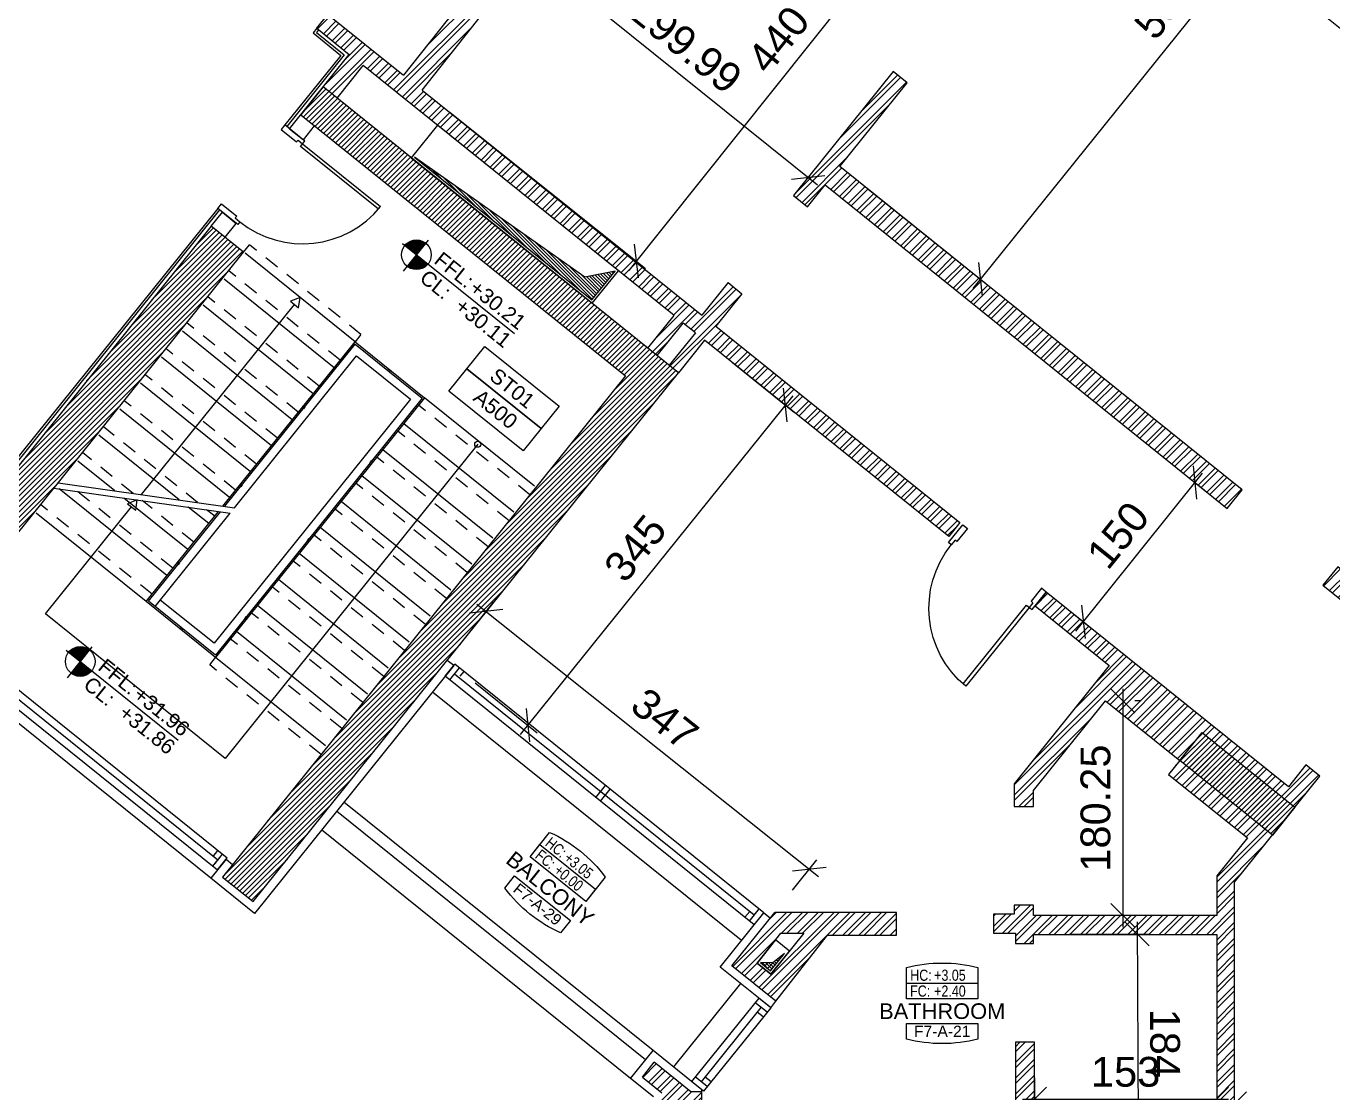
# Model space of a CAD drawing. Header units: metres. Extents: x 0 to 44.4, y -5.9 to 58.5.
# Drawn here: x 21.81 to 32.78, y 32.25 to 41.21 of the extents above; entities that cross this region are included whole.
import ezdxf
from ezdxf.enums import TextEntityAlignment as Align

# ---------------------------------------------------------------- set-up
doc = ezdxf.new("R2010")
doc.units = ezdxf.units.M
doc.header["$MEASUREMENT"] = 0
doc.header["$PDMODE"] = 3
doc.header["$PDSIZE"] = 0.3
doc.linetypes.add('HIDDEN2', pattern=[0.1875, 0.125, -0.0625])
doc.layers.get('0').update_dxf_attribs({"linetype": 'CONTINUOUS'})
doc.layers.get('DEFPOINTS').update_dxf_attribs({"linetype": 'CONTINUOUS'})
for name, color, linetype in [('A-ALU', 9, 'CONTINUOUS'), ('A-ANNO-IDTAG', 7, 'CONTINUOUS'), ('A-ANNO-LEVL', 3, 'CONTINUOUS'), ('A-ANNO-STR-TAG', 7, 'CONTINUOUS'), ('A-BALUST', 1, 'CONTINUOUS'), ('a-dim', 3, 'CONTINUOUS'), ('A-DOORS', 1, 'CONTINUOUS'), ('A-FLOR-HRAL', 15, 'CONTINUOUS'), ('A-FLOR-STRS', 40, 'CONTINUOUS'), ('A-FLOR-STRS-ARO', 1, 'CONTINUOUS'), ('A-HATCH-CONC', 8, 'CONTINUOUS'), ('A-HATCH-WALL', 8, 'CONTINUOUS'), ('A-PORTE', 1, 'CONTINUOUS'), ('A-PROJ1H', 8, 'HIDDEN2'), ('A-PROJECTION', 8, 'CONTINUOUS'), ('A-REVETEMENT', 1, 'CONTINUOUS'), ('A-sect-marble', 1, 'CONTINUOUS'), ('a-shaft', 251, 'CONTINUOUS'), ('A-WALL', 4, 'CONTINUOUS'), ('S-7TH$0$A-SHAFT 2-3-4-5-6', 8, 'CONTINUOUS'), ('S-7TH$0$A-SHAFT 7-8', 8, 'CONTINUOUS'), ('S-7TH$0$A-STR 7-8TH', 2, 'CONTINUOUS')]:
    doc.layers.add(name, color=color, linetype=linetype)
doc.layers.add('gipsumdimotion', color=3, linetype='CONTINUOUS', lineweight=13)
doc.styles.add('A100-STEXT', font='ARIAL.TTF', dxfattribs={"height": 0.25})
doc.styles.add('BLOCK', font='ARIAL.TTF', dxfattribs={"width": 0.8, "height": 0.25})
doc.dimstyles.new('dim-law', dxfattribs={"dimtxt": 0.25, "dimasz": 0.2, "dimexe": 0.1, "dimexo": 0.3, "dimgap": 0.1, "dimtad": 1, "dimlfac": 100, "dimdsep": 46, "dimtxsty": 'A100-STEXT', "dimblk1": 'OBLIQUE', "dimblk2": 'OBLIQUE', "dimsah": 1, "dimcen": -0.05, "dimdle": 0.1, "dimclrd": 15, "dimclre": 15, "dimclrt": 256, "dimadec": 0, "dimazin": 0, "dimtfac": 0.28, "dimtix": 1, "dimtmove": 2, "dimatfit": 3, "dimldrblk": 'OBLIQUE', "dimfxl": 0, "dimtolj": 1, "dimarcsym": 0})

# ---------------------------------------------------------------- blocks, each defined once
blk = doc.blocks.new('IDTAG')
at = {"color": 7}
blk.add_line((-0.008, -0.0055), (0.008, -0.0055), dxfattribs=at)
for points in [[(-0.008, 0), (-0.008, 0.007, -0.128676), (0.008, 0.007), (0.008, 0)], [(0.008, -0.0055), (0.008, -0.009, -0.128676), (-0.008, -0.009), (-0.008, -0.0055)]]:
    blk.add_lwpolyline(points, format="xyb", dxfattribs=at)
blk.add_lwpolyline([(-0.008, 0.0035), (0.008, 0.0035), (0.008, 0), (-0.008, 0)], close=True, dxfattribs=at)
at = {"color": 7, "style": 'BLOCK', "width": 0.8}
for s, p in [('HC:', (-0.00716, 0.00404)), ('FC:', (-0.00719, 0.0005))]:
    blk.add_text(s, height=0.0025, dxfattribs=at).set_placement(p)
for p in [(-0.00181, 0.00405), (-0.00181, 0.00049)]:
    blk.add_attdef('+0.000', p, '', height=0.0025, dxfattribs=at)
at = {"color": 7, "style": 'BLOCK'}
for tag, height, p in [('NAME', 0.0035, (0, -0.00275)), ('ROOM', 0.0025, (0, -0.00725))]:
    blk.add_attdef(tag, text='', height=height, dxfattribs=at).set_placement(p, align=Align.MIDDLE)
blk = doc.blocks.new('ST_TAG')
at = {"color": 7}
for points in [[(-0.008, 0.00482), (0.008, 0.00482), (0.008, 0), (-0.008, 0)], [(-0.008, 0), (0.008, 0), (0.008, -0.00482), (-0.008, -0.00482)]]:
    blk.add_lwpolyline(points, close=True, dxfattribs=at)
at = {"color": 7, "style": 'BLOCK'}
blk.add_attdef('ST', text='', height=0.0025, dxfattribs=at).set_placement((0, 0.00225), align=Align.MIDDLE)
blk.add_attdef('DWG', text='', height=0.0025, rotation=360, dxfattribs=at).set_placement((0, -0.00225), align=Align.MIDDLE)
blk = doc.blocks.new('A$C2E6C1293')
at = {"layer": 'A-FLOR-HRAL'}
for p, q in [((-2.543, 1.2), (-1.777, -0.085)), ((-2.486, 1.2), (-1.72, -0.085)), ((-2.785, -0.085), (-1.777, -0.085)), ((-2.715, -0.665), (-2.715, -0.085)), ((-1.72, -0.085), (-0.085, -0.085)), ((-1.72, -0.085), (-0.085, -0.085)), ((-0.085, -0.085), (-0.085, -0.665)), ((-0.085, -0.665), (-2.715, -0.665))]:
    blk.add_line(p, q, dxfattribs=at)
for points in [[(-1.77, 0), (0, 0), (0, -0.75), (-2.8, -0.75), (-2.8, 0), (-1.828, 0)], [(-1.761, -0.015), (-0.015, -0.015), (-0.015, -0.735), (-2.785, -0.735), (-2.785, -0.015), (-1.819, -0.015)]]:
    blk.add_lwpolyline(points, dxfattribs=at)
for points in [[(-1.55, -0.015), (-1.55, 0), (-1.53, 0), (-1.53, -0.015)], [(-0.71, -0.015), (-0.71, 0), (-0.69, 0), (-0.69, -0.015)], [(-2.39, -0.015), (-2.39, 0), (-2.37, 0), (-2.37, -0.015)], [(-2.8, -0.365), (-2.785, -0.365), (-2.785, -0.385), (-2.8, -0.385)], [(-0.015, -0.365), (0, -0.365), (0, -0.385), (-0.015, -0.385)], [(-2.39, -0.75), (-2.39, -0.735), (-2.37, -0.735), (-2.37, -0.75)], [(-1.55, -0.75), (-1.55, -0.735), (-1.53, -0.735), (-1.53, -0.75)], [(-0.71, -0.75), (-0.71, -0.735), (-0.69, -0.735), (-0.69, -0.75)]]:
    blk.add_lwpolyline(points, close=True, dxfattribs=at)
blk = doc.blocks.new('LVTAG_P')
for p, q in [((0, 0.00314), (0, -0.00353)), ((-0.00301, 0), (0.02113, 0))]:
    blk.add_line(p, q)
at = {"const_width": 0.0025}
for points in [[(0, 0.00125, 0.414214), (-0.00125, 0, 1)], [(0, -0.00125, 0.414214), (0.00125, 0, 1)]]:
    blk.add_lwpolyline(points, format="xyb", dxfattribs=at)
blk.add_circle((0, 0), 0.0025)
at = {"style": 'BLOCK'}
for s, p in [('FFL:', (0.00297, 0.00076)), ('CL:', (0.00294, -0.00312))]:
    blk.add_text(s, height=0.0025, dxfattribs=at).set_placement(p)
for p in [(0.01054, 0.00076), (0.01054, -0.00313)]:
    blk.add_attdef('+00.00', p, '', height=0.0025, dxfattribs=at)
blk = doc.blocks.new('P90E21.5D')
at = {"layer": 'A-PORTE'}
for p, q in [((0, 0), (-0.031, -0.039)), ((0.168, -0.135), (0, 0)), ((-0.031, -0.039), (0.097, -0.142)), ((0.097, -0.142), (0.11, -0.127)), ((0.11, -0.127), (0.149, -0.158)), ((0.13, -0.181), (0.155, -0.15)), ((0.785, -0.708), (0.13, -0.181)), ((0.149, -0.158), (0.168, -0.135)), ((0.149, -0.158), (0.803, -0.685)), ((-0.564, -0.701), (-0.533, -0.662)), ((-0.396, -0.836), (-0.564, -0.701)), ((-0.533, -0.662), (-0.404, -0.766)), ((-0.404, -0.766), (-0.417, -0.781)), ((-0.417, -0.781), (-0.378, -0.813)), ((-0.378, -0.813), (-0.396, -0.836))]:
    blk.add_line(p, q, dxfattribs=at)
blk.add_arc((0.149, -0.158), 0.84, 231.1937, 321.1937, dxfattribs=at)
blk = doc.blocks.new('A$C087916A9')
at = {"layer": 'A-ALU'}
for p, q in [((21.145, 36.116), (23.499, 34.223)), ((21.064, 36.014), (23.417, 34.122)), ((25.328, 35.748), (25.41, 35.849)), ((25.367, 35.717), (25.449, 35.818)), ((25.456, 35.748), (25.488, 35.787)), ((26.595, 34.73), (26.676, 34.831)), ((26.634, 34.698), (26.715, 34.8)), ((23.378, 34.153), (23.46, 34.254)), ((23.38, 34.235), (23.421, 34.286)), ((23.39, 34.247), (23.421, 34.286)), ((23.397, 34.176), (23.46, 34.254)), ((23.417, 34.122), (23.499, 34.223)), ((23.436, 34.145), (23.499, 34.223)), ((27.845, 33.724), (27.886, 33.774)), ((27.884, 33.692), (27.966, 33.794)), ((27.923, 33.661), (28.005, 33.762)), ((27.962, 33.046), (27.398, 32.345)), ((28.063, 32.965), (27.962, 33.046)), ((27.981, 32.967), (27.48, 32.343)), ((28.063, 32.965), (27.499, 32.264)), ((28.032, 32.926), (27.93, 33.008)), ((28, 32.887), (27.95, 32.928)), ((27.53, 32.303), (27.429, 32.384)), ((27.562, 32.342), (27.511, 32.382)), ((27.499, 32.264), (27.398, 32.345))]:
    blk.add_line(p, q, dxfattribs=at)
for points in [[(23.419, 34.204), (21.144, 36.034)], [(28.005, 33.762), (25.41, 35.849)], [(27.923, 33.661), (25.328, 35.748)], [(27.925, 33.743), (25.408, 35.767)]]:
    blk.add_lwpolyline(points, dxfattribs=at)
blk = doc.blocks.new('_OBLIQUE')
at = {"color": 0, "linetype": 'ByBlock'}
blk.add_line((-0.5, -0.5), (0.5, 0.5), dxfattribs=at)
blk = doc.blocks.new('*D1022')
at = {"layer": 'a-dim', "color": 15, "lineweight": -2}
for p, q in [((30.568, 33.582), (31.24, 33.585)), ((31.139, 33.685), (31.15, 31.645)), ((30.578, 31.742), (31.25, 31.745))]:
    blk.add_line(p, q, dxfattribs=at)
at = {"layer": 'DEFPOINTS', "color": 0}
for p in [(30.268, 33.58), (30.278, 31.74), (31.15, 31.745)]:
    blk.add_point(p, dxfattribs=at)
at = {"layer": 'a-dim', "color": 15, "lineweight": -2, "xscale": 0.2, "yscale": 0.2, "zscale": 0.2}
for p, rotation in [((31.14, 33.585), 90.3113870405671), ((31.15, 31.745), 270.3113870405671)]:
    blk.add_blockref('_OBLIQUE', p, dxfattribs=dict(at, rotation=rotation))
at = {"layer": 'a-dim', "insert": (31.373, 32.666), "char_height": 0.25, "attachment_point": 5, "rotation": 270.3114, "style": 'A100-STEXT'}
blk.add_mtext('\\A1;184', dxfattribs=at)
blk = doc.blocks.new('*D1023')
at = {"layer": 'a-dim', "color": 15, "lineweight": -2}
for p, q in [((30.278, 32.375), (30.278, 32.097)), ((31.808, 32.375), (31.808, 32.097)), ((30.178, 32.197), (31.908, 32.197))]:
    blk.add_line(p, q, dxfattribs=at)
at = {"layer": 'DEFPOINTS', "color": 0}
for p in [(30.278, 32.675), (31.808, 32.675), (31.808, 32.197)]:
    blk.add_point(p, dxfattribs=at)
at = {"layer": 'a-dim', "color": 15, "lineweight": -2, "xscale": 0.2, "yscale": 0.2, "zscale": 0.2, "rotation": 180}
blk.add_blockref('_OBLIQUE', (30.278, 32.197), dxfattribs=at)
at = {"layer": 'a-dim', "color": 15, "lineweight": -2, "xscale": 0.2, "yscale": 0.2, "zscale": 0.2}
blk.add_blockref('_OBLIQUE', (31.808, 32.197), dxfattribs=at)
at = {"layer": 'a-dim', "insert": (31.043, 32.425), "char_height": 0.25, "attachment_point": 5, "style": 'A100-STEXT'}
blk.add_mtext('\\A1;153', dxfattribs=at)
blk = doc.blocks.new('*D1024')
at = {"layer": 'a-dim', "color": 15, "lineweight": -2}
for p, q in [((31.019, 35.642), (31.019, 33.64)), ((31.174, 35.542), (31.119, 35.542)), ((31.174, 33.74), (31.119, 33.74))]:
    blk.add_line(p, q, dxfattribs=at)
at = {"layer": 'DEFPOINTS', "color": 0}
for p in [(30.874, 35.542), (30.874, 33.74), (31.019, 33.74)]:
    blk.add_point(p, dxfattribs=at)
at = {"layer": 'a-dim', "color": 15, "lineweight": -2, "xscale": 0.2, "yscale": 0.2, "zscale": 0.2}
for p, rotation in [((31.019, 35.542), 90), ((31.019, 33.74), 270)]:
    blk.add_blockref('_OBLIQUE', p, dxfattribs=dict(at, rotation=rotation))
at = {"layer": 'a-dim', "insert": (30.791, 34.641), "char_height": 0.25, "attachment_point": 5, "rotation": 90, "style": 'A100-STEXT'}
blk.add_mtext('\\A1;180.25', dxfattribs=at)
blk = doc.blocks.new('*D1025')
at = {"layer": 'a-dim', "color": 15, "lineweight": -2}
for p, q in [((27.742, 38.382), (28.263, 37.963)), ((28.248, 38.104), (25.96, 35.259)), ((25.58, 35.693), (26.101, 35.274))]:
    blk.add_line(p, q, dxfattribs=at)
at = {"layer": 'DEFPOINTS', "color": 0}
for p in [(27.508, 38.57), (25.346, 35.881), (26.023, 35.337)]:
    blk.add_point(p, dxfattribs=at)
at = {"layer": 'a-dim', "color": 15, "lineweight": -2, "xscale": 0.2, "yscale": 0.2, "zscale": 0.2}
for p, rotation in [((28.185, 38.026), 51.19370936386761), ((26.023, 35.337), 231.1937093638676)]:
    blk.add_blockref('_OBLIQUE', p, dxfattribs=dict(at, rotation=rotation))
at = {"layer": 'a-dim', "insert": (26.926, 36.824), "char_height": 0.25, "attachment_point": 5, "rotation": 51.1937, "style": 'A100-STEXT'}
blk.add_mtext('\\A1;345', dxfattribs=at)
blk = doc.blocks.new('*D1026')
at = {"layer": 'a-dim', "color": 15, "lineweight": -2}
for p, q in [((25.533, 36.116), (25.736, 36.371)), ((25.596, 36.355), (28.465, 34.068)), ((28.246, 33.953), (28.45, 34.208))]:
    blk.add_line(p, q, dxfattribs=at)
at = {"layer": 'DEFPOINTS', "color": 0}
for p in [(25.346, 35.881), (28.387, 34.13), (28.059, 33.719)]:
    blk.add_point(p, dxfattribs=at)
at = {"layer": 'a-dim', "color": 15, "lineweight": -2, "xscale": 0.2, "yscale": 0.2, "zscale": 0.2}
for p, rotation in [((25.674, 36.293), 141.4413839379394), ((28.387, 34.13), 321.4413839379394)]:
    blk.add_blockref('_OBLIQUE', p, dxfattribs=dict(at, rotation=rotation))
at = {"layer": 'a-dim', "insert": (27.173, 35.389), "char_height": 0.25, "attachment_point": 5, "rotation": 321.4414, "style": 'A100-STEXT'}
blk.add_mtext('\\A1;347', dxfattribs=at)
blk = doc.blocks.new('*D1027')
at = {"layer": 'a-dim', "color": 15, "lineweight": -2}
for p, q in [((30.624, 36.128), (31.69, 37.453)), ((31.55, 37.437), (31.705, 37.312)), ((30.61, 36.268), (30.765, 36.143))]:
    blk.add_line(p, q, dxfattribs=at)
at = {"layer": 'DEFPOINTS', "color": 0}
for p in [(31.316, 37.625), (31.627, 37.375), (30.376, 36.456)]:
    blk.add_point(p, dxfattribs=at)
at = {"layer": 'a-dim', "color": 15, "lineweight": -2, "xscale": 0.2, "yscale": 0.2, "zscale": 0.2}
for p, rotation in [((31.627, 37.375), 51.19370936872923), ((30.687, 36.206), 231.1937093687292)]:
    blk.add_blockref('_OBLIQUE', p, dxfattribs=dict(at, rotation=rotation))
at = {"layer": 'a-dim', "insert": (30.98, 36.933), "char_height": 0.25, "attachment_point": 5, "rotation": 51.1937, "style": 'A100-STEXT'}
blk.add_mtext('\\A1;150', dxfattribs=at)
blk = doc.blocks.new('*D1028')
at = {"layer": 'a-dim', "color": 15, "lineweight": -2}
for p, q in [((32.343, 44.152), (33.366, 43.329)), ((33.351, 43.47), (29.76, 39.004)), ((28.878, 39.842), (29.901, 39.02))]:
    blk.add_line(p, q, dxfattribs=at)
at = {"layer": 'DEFPOINTS', "color": 0}
for p in [(32.11, 44.34), (28.644, 40.03), (29.823, 39.082)]:
    blk.add_point(p, dxfattribs=at)
at = {"layer": 'a-dim', "color": 15, "lineweight": -2, "xscale": 0.2, "yscale": 0.2, "zscale": 0.2}
for p, rotation in [((33.288, 43.392), 51.19370936687143), ((29.823, 39.082), 231.1937093668715)]:
    blk.add_blockref('_OBLIQUE', p, dxfattribs=dict(at, rotation=rotation))
at = {"layer": 'a-dim', "insert": (31.378, 41.38), "char_height": 0.25, "attachment_point": 5, "rotation": 51.1937, "style": 'A100-STEXT'}
blk.add_mtext('\\A1;553', dxfattribs=at)
blk = doc.blocks.new('*D1029')
at = {"layer": 'a-dim', "color": 15, "lineweight": -2}
for p, q in [((30.273, 42.056), (30.923, 42.864)), ((30.782, 42.849), (39.304, 35.996)), ((38.639, 35.329), (39.288, 36.137))]:
    blk.add_line(p, q, dxfattribs=at)
at = {"layer": 'DEFPOINTS', "color": 0}
for p in [(30.085, 41.823), (39.226, 36.059), (38.451, 35.095)]:
    blk.add_point(p, dxfattribs=at)
at = {"layer": 'a-dim', "color": 15, "lineweight": -2, "xscale": 0.2, "yscale": 0.2, "zscale": 0.2}
for p, rotation in [((30.86, 42.786), 141.1937093731125), ((39.226, 36.059), 321.1937093731125)]:
    blk.add_blockref('_OBLIQUE', p, dxfattribs=dict(at, rotation=rotation))
at = {"layer": 'a-dim', "insert": (35.186, 39.6), "char_height": 0.25, "attachment_point": 5, "rotation": 321.1937, "style": 'A100-STEXT'}
blk.add_mtext('\\A1;1073.5', dxfattribs=at)
blk = doc.blocks.new('P90E19D')
at = {"layer": 'A-PORTE'}
for p, q in [((0, 0), (0.05, 0)), ((0, -0.19), (0, 0)), ((0.05, 0), (0.05, -0.14)), ((0.9, 0), (0.85, 0)), ((0.85, 0), (0.85, -0.14)), ((0.9, -0.19), (0.9, 0)), ((0.03, -0.19), (0, -0.19)), ((0.06, -0.19), (0.02, -0.19)), ((0.03, -0.14), (0.03, -0.19)), ((0.05, -0.14), (0.03, -0.14)), ((0.03, -0.19), (0.03, -1.04)), ((0.06, -1.039), (0.06, -0.19)), ((0.85, -0.14), (0.87, -0.14)), ((0.87, -0.14), (0.87, -0.19)), ((0.87, -0.19), (0.9, -0.19))]:
    blk.add_line(p, q, dxfattribs=at)
blk.add_arc((0.02, -0.19), 0.85, 270.6741, 360, dxfattribs=at)
blk = doc.blocks.new('*D1030')
at = {"layer": 'a-dim', "color": 15, "lineweight": -2}
for p, q in [((25.961, 41.88), (28.455, 39.875)), ((25.992, 41.759), (25.977, 41.74)), ((28.33, 39.879), (28.314, 39.86))]:
    blk.add_line(p, q, dxfattribs=at)
at = {"layer": 'DEFPOINTS', "color": 0}
for p in [(26.18, 41.993), (28.518, 40.113), (28.377, 39.938)]:
    blk.add_point(p, dxfattribs=at)
at = {"layer": 'a-dim', "color": 15, "lineweight": -2, "xscale": 0.2, "yscale": 0.2, "zscale": 0.2}
for p, rotation in [((26.039, 41.818), 141.1937093949129), ((28.377, 39.938), 321.193709394913)]:
    blk.add_blockref('_OBLIQUE', p, dxfattribs=dict(at, rotation=rotation))
at = {"layer": 'a-dim', "insert": (27.351, 41.055), "char_height": 0.25, "attachment_point": 5, "rotation": 321.1937, "style": 'A100-STEXT'}
blk.add_mtext('\\A1;299.99', dxfattribs=at)
blk = doc.blocks.new('*D1031')
at = {"layer": 'a-dim', "color": 15, "lineweight": -2}
for p, q in [((28.116, 43.921), (29.757, 42.611)), ((29.741, 42.752), (26.871, 39.157)), ((25.371, 40.483), (27.011, 39.173))]:
    blk.add_line(p, q, dxfattribs=at)
at = {"layer": 'DEFPOINTS', "color": 0}
for p in [(27.881, 44.108), (25.136, 40.67), (26.933, 39.235)]:
    blk.add_point(p, dxfattribs=at)
at = {"layer": 'a-dim', "color": 15, "lineweight": -2, "xscale": 0.2, "yscale": 0.2, "zscale": 0.2}
for p, rotation in [((29.679, 42.674), 51.39679191165322), ((26.933, 39.235), 231.3967919116531)]:
    blk.add_blockref('_OBLIQUE', p, dxfattribs=dict(at, rotation=rotation))
at = {"layer": 'a-dim', "insert": (28.128, 41.096), "char_height": 0.25, "attachment_point": 5, "rotation": 51.3968, "style": 'A100-STEXT'}
blk.add_mtext('\\A1;440', dxfattribs=at)
blk = doc.blocks.new('*D1034')
at = {"layer": 'a-dim', "color": 15, "lineweight": -2}
for p, q in [((31.858, 32.159), (36.903, 32.159)), ((31.958, 32.04), (31.958, 32.259)), ((36.803, 32.04), (36.803, 32.259))]:
    blk.add_line(p, q, dxfattribs=at)
at = {"layer": 'DEFPOINTS', "color": 0}
for p in [(36.803, 32.159), (31.958, 31.74), (36.803, 31.74)]:
    blk.add_point(p, dxfattribs=at)
at = {"layer": 'a-dim', "color": 15, "lineweight": -2, "xscale": 0.2, "yscale": 0.2, "zscale": 0.2, "rotation": 180}
blk.add_blockref('_OBLIQUE', (31.958, 32.159), dxfattribs=at)
at = {"layer": 'a-dim', "color": 15, "lineweight": -2, "xscale": 0.2, "yscale": 0.2, "zscale": 0.2}
blk.add_blockref('_OBLIQUE', (36.803, 32.159), dxfattribs=at)
at = {"layer": 'a-dim', "insert": (34.381, 32.386), "char_height": 0.25, "attachment_point": 5, "style": 'A100-STEXT'}
blk.add_mtext('\\A1;484.5', dxfattribs=at)

msp = doc.modelspace()

# ---------------------------------------------------------------- hatches: boundary and pattern name
at = {"layer": 'A-HATCH-CONC'}
h = msp.add_hatch(dxfattribs=at)
h.set_pattern_fill('ANSI31', color=256, scale=0.25, style=0)
h.paths.add_polyline_path([(27.28867, 38.2972), (24.30407, 40.69742), (24.11606, 40.46364), (26.8435, 38.27023), (25.62093, 36.74999), (26.0444, 36.74999)])
at = {"layer": 'A-HATCH-CONC', "ltscale": 4}
h = msp.add_hatch(dxfattribs=at)
h.set_pattern_fill('ANSI31', color=256, scale=0.25, style=0)
h.paths.add_polyline_path([(23.63678, 39.30918), (23.36403, 39.52852), (21.12954, 36.74999), (21.57868, 36.74999)])
h = msp.add_hatch(dxfattribs=at)
h.set_pattern_fill('ANSI31', color=256, scale=0.25, style=0)
h.paths.add_polyline_path([(26.0444, 36.74999), (25.62093, 36.74999), (23.45938, 34.06218), (23.71654, 33.85537)])
h = msp.add_hatch(dxfattribs=at)
h.set_pattern_fill('ANSI31', color=256, scale=0.25, style=0)
h.paths.add_polyline_path([(31.68521, 35.27512), (31.49721, 35.04134), (32.27648, 34.41465), (32.46448, 34.64843)])
at = {"layer": 'A-HATCH-WALL'}
h = msp.add_hatch(dxfattribs=at)
h.set_pattern_fill('ANSI32', color=256, scale=0.25, style=0)
h.paths.add_polyline_path([(41.83837, 24.27), (41.67837, 24.27), (41.67837, 22.94), (41.83837, 22.94)])
h.paths.add_polyline_path([(39.85837, 24.27), (39.55837, 24.27), (39.55837, 22.94), (39.65837, 22.94), (39.65837, 24.12), (39.70837, 24.12), (39.70837, 22.94), (39.85837, 22.94)])
h.paths.add_polyline_path([(34.35837, 25.765), (34.20837, 25.765), (34.20837, 25.415), (32.15837, 25.415), (32.15837, 24.665), (32.30837, 24.665), (32.30837, 25.265), (34.20837, 25.265), (34.20837, 22.94), (34.35837, 22.94)])
h.paths.add_polyline_path([(31.15837, 24.4375), (30.95837, 24.4375), (30.95837, 23.04), (28.50837, 23.04), (28.50837, 23.44), (26.70837, 23.44), (26.70837, 22.94), (26.90837, 22.94), (26.90837, 23.29), (28.40837, 23.29), (28.40837, 22.94), (31.15837, 22.94)])
h.paths.add_polyline_path([(31.15837, 26.115), (28.53837, 26.115), (28.53837, 25.915), (30.95837, 25.915), (30.95837, 25.2675), (31.15837, 25.2675)])
h.paths.add_polyline_path([(32.90837, 27.74), (33.09337, 27.74), (33.09337, 27.89), (32.90837, 27.89), (32.90837, 28.225), (32.75837, 28.225), (32.75837, 27.54), (30.36837, 27.54), (30.36837, 28.14), (27.00837, 28.14), (27.00837, 28.57), (26.70837, 28.57), (26.70837, 27.14), (27.00837, 27.14), (27.00837, 27.74), (28.20837, 27.74), (28.20837, 27.14), (28.50837, 27.14), (28.50837, 27.74), (29.01837, 27.74), (29.01837, 27.84), (28.40837, 27.84), (28.40837, 27.29), (28.30837, 27.29), (28.30837, 27.84), (26.90837, 27.84), (26.90837, 27.29), (26.85837, 27.29), (26.85837, 28.42), (26.90837, 28.42), (26.90837, 27.94), (29.01837, 27.94), (29.01837, 28.04), (30.21837, 28.04), (30.21837, 27.74), (30.21837, 27.39), (32.90837, 27.39)])
h.paths.add_polyline_path([(34.35837, 27.74), (35.91837, 27.74), (35.91837, 27.89), (34.35837, 27.89), (34.35837, 28.575), (34.20837, 28.575), (34.20837, 27.89), (34.02337, 27.89), (34.02337, 27.74), (34.20837, 27.74), (34.20837, 27.39), (34.35837, 27.39)])
h.paths.add_polyline_path([(37.84337, 27.89), (39.34337, 27.89), (39.34337, 27.74), (40.70837, 27.74), (40.70837, 27.94), (37.11837, 27.94), (37.11837, 27.74), (37.84337, 27.74)])
h.paths.add_polyline_path([(39.50837, 28.14), (36.70837, 28.14), (36.70837, 28.49), (36.55837, 28.49), (36.55837, 28.14), (35.91837, 28.14), (35.91837, 28.04), (37.11837, 28.04), (39.50837, 28.04)])
h.paths.add_polyline_path([(40.70837, 28.14), (39.50837, 28.14), (39.50837, 28.04), (40.70837, 28.04)])
h.paths.add_polyline_path([(36.70837, 31.34), (40.70837, 31.34), (40.70837, 31.44), (37.11837, 31.44), (35.91837, 31.44), (35.91837, 31.34), (36.55837, 31.34), (36.55837, 29.74), (36.23337, 29.74), (36.23337, 29.59), (36.70837, 29.59)])
h.paths.add_polyline_path([(35.11837, 29.74), (34.35837, 29.74), (34.35837, 31.54), (35.91837, 31.54), (35.91837, 31.59), (34.35837, 31.59), (34.35837, 31.74), (34.20837, 31.74), (34.20837, 29.505), (34.35837, 29.505), (34.35837, 29.59), (35.11837, 29.59)])
h.paths.add_polyline_path([(32.90837, 31.74), (31.95837, 31.74), (31.95837, 34.01909), (32.67427, 34.90929), (32.55738, 35.00329), (32.4101, 34.82016), (30.37621, 36.45582), (30.28221, 36.33893), (30.90562, 35.83758), (30.10837, 34.84622), (30.10837, 34.655), (30.26837, 34.655), (30.26837, 34.78987), (30.87363, 35.54249), (31.49705, 35.04114), (31.40305, 34.92425), (32.06542, 34.39157), (31.80837, 34.07193), (31.80837, 33.74), (30.26837, 33.74), (30.26837, 33.825), (30.10837, 33.825), (30.10837, 33.75), (29.93337, 33.75), (29.93337, 33.59), (30.11837, 33.59), (30.11837, 33.505), (30.26837, 33.505), (30.26837, 33.58), (31.80837, 33.58), (31.80837, 31.74), (30.27837, 31.74), (30.27837, 32.675), (30.11837, 32.675), (30.11837, 31.74), (30.21837, 31.74), (30.21837, 31.44), (29.01837, 31.44), (29.01837, 31.54), (26.90837, 31.54), (26.90837, 31.06), (26.85837, 31.06), (26.85837, 31.59), (27.29928, 31.59), (27.29928, 32.06102), (27.38387, 32.06102), (27.38387, 31.64), (29.01837, 31.64), (29.01837, 31.74), (27.48387, 31.74), (27.48387, 32.259), (27.393, 32.259), (27.08489, 32.50678), (26.98462, 32.3821), (27.14928, 32.24968), (27.14928, 31.74), (26.70837, 31.74), (26.70837, 30.91), (27.00837, 30.91), (27.00837, 31.34), (30.31837, 31.34), (30.31837, 29.24), (31.38837, 29.24), (31.38837, 29.39), (30.46837, 29.39), (30.46837, 31.54), (30.96337, 31.54), (30.96337, 31.69), (32.16337, 31.69), (32.16337, 31.54), (32.30837, 31.54), (32.30837, 30.09), (32.75837, 30.09), (32.75837, 29.39), (32.19837, 29.39), (32.19837, 29.24), (32.75837, 29.24), (32.75837, 29.155), (32.90837, 29.155)])
h.paths.add_polyline_path([(32.75837, 30.19), (32.45837, 30.19), (32.45837, 31.54), (32.75837, 31.54)], flags=16)
h.paths.add_polyline_path([(32.75837, 30.19), (32.45837, 30.19), (32.45837, 31.44), (32.75837, 31.44)], flags=0)
h.paths.add_polyline_path([(32.73837, 30.21), (32.47837, 30.21), (32.64288, 30.74296), (32.73837, 31.42)], flags=0)
h.paths.add_polyline_path([(40.70837, 31.74), (37.11837, 31.74), (37.11837, 31.54), (40.70837, 31.54)])
h.paths.add_polyline_path([(35.91837, 31.74), (34.35837, 31.74), (34.35837, 31.59), (35.91837, 31.59)])
h.paths.add_polyline_path([(28.54067, 33.575), (29.11837, 33.575), (29.11837, 33.765), (28.09675, 33.765), (27.73665, 33.31722), (28.1061, 33.02011)], flags=17)
h.paths.add_polyline_path([(28.06443, 33.24611), (27.94754, 33.34011), (28.10422, 33.53493), (28.14851, 33.59), (28.34099, 33.59)], flags=16)
h.paths.add_polyline_path([(28.06138, 33.27422), (27.97566, 33.34316), (28.07979, 33.34297), (28.17936, 33.42092)], flags=0)
h.paths.add_polyline_path([(37.02742, 33.30128), (37.02115, 33.29349), (32.82479, 36.66821), (32.69945, 36.51235), (33.35014, 35.98907), (33.20287, 35.80594), (33.31976, 35.71194), (33.46703, 35.89506), (36.81837, 33.19991), (36.81837, 32.88), (37.11837, 32.88), (37.11837, 32.93567), (37.25493, 33.10548)])
h.paths.add_polyline_path([(28.64401, 40.0304), (29.20803, 40.73174), (29.09114, 40.82574), (28.25451, 39.78542), (28.3714, 39.69141), (28.51867, 39.87454), (31.8968, 37.15784), (32.02214, 37.3137)])
h.paths.add_polyline_path([(32.1096, 44.33975), (31.99271, 44.43376), (30.33511, 42.37259), (30.25329, 42.43839), (30.13735, 42.29423), (30.21918, 42.22843), (29.9685, 41.91672), (30.08539, 41.82271)])
h.paths.add_polyline_path([(29.21912, 43.29863), (29.10223, 43.39264), (29.68051, 44.1117), (29.52465, 44.23704), (28.80709, 43.34478), (29.50843, 42.78076), (29.64772, 42.95396)])
h.paths.add_polyline_path([(27.88137, 44.10849), (27.72552, 44.23383), (26.66954, 42.92076), (26.8254, 42.79543)])
h.paths.add_polyline_path([(40.04337, 27.96855), (40.23615, 27.96855), (40.23615, 28.1602), (40.04337, 28.1602)], flags=9)
h.paths.add_polyline_path([(35.02415, 31.57116), (35.21693, 31.57116), (35.21693, 31.76281), (35.02415, 31.76281)], flags=9)
h = msp.add_hatch(dxfattribs=at)
h.set_pattern_fill('ANSI32', color=256, scale=0.25, style=0)
h.paths.add_polyline_path([(27.60201, 38.68684), (27.82135, 38.95958), (27.70446, 39.05359), (27.48512, 38.78084), (25.13609, 40.66994), (26.18001, 41.99269), (26.02405, 42.11812), (24.98023, 40.79528), (24.34467, 41.3064), (24.25066, 41.18951), (24.52341, 40.97017), (24.30407, 40.69742), (24.42096, 40.60342), (24.6403, 40.87616), (27.25085, 38.77675), (27.03151, 38.50401), (27.10944, 38.44134), (27.32878, 38.71409), (27.43008, 38.63262), (27.21074, 38.35987), (27.28867, 38.2972), (27.50801, 38.56995), (29.55749, 36.92175), (29.65149, 37.03864)])
at = {"layer": 'a-shaft'}
h = msp.add_hatch(dxfattribs=at)
h.set_pattern_fill('_USER,_O', color=256, scale=0.02, angle=135, pattern_type=0)
h.set_pattern_definition([(135, (0, 0), (-0.014142136, -0.014142136), [])])
h.paths.add_polyline_path([(25.0709, 40.10652), (26.5609, 38.90814), (26.75517, 39.14972), (26.50149, 39.09908)])
h = msp.add_hatch(dxfattribs=at)
h.set_pattern_fill('_USER,_O', color=256, scale=0.02, angle=315, pattern_type=0)
h.set_pattern_definition([(315, (-338376.546732, -23743.371716), (0.0141421356237, 0.0141421356237), [])])
h.paths.add_polyline_path([(28.17936, 33.42092), (28.07979, 33.34297), (27.97566, 33.34316), (28.06138, 33.27422)])

# ---------------------------------------------------------------- linework, layer by layer
at = {"layer": 'A-ALU'}
msp.add_line((27.80967, 33.16867), (27.24565, 32.46733), dxfattribs=at)
msp.add_lwpolyline([(27.81684, 33.52863), (25.22187, 35.61551)], dxfattribs=at)
at = {"layer": 'A-BALUST'}
for p, q in [((27.07421, 32.6052), (24.47925, 34.69207)), ((27.63823, 33.30654), (28.00485, 33.76241)), ((28.00485, 33.76241), (28.05939, 33.71855)), ((28.04345, 32.98066), (27.63823, 33.30654)), ((28.06293, 32.965), (28.10609, 33.0201))]:
    msp.add_line(p, q, dxfattribs=at)
msp.add_lwpolyline([(27.01154, 32.52727), (24.41658, 34.61415)], dxfattribs=at)
at = {"layer": 'A-FLOR-STRS'}
for p, q in [((24.5718, 38.55723), (23.64836, 39.29986)), ((24.39632, 38.33904), (23.47289, 39.08167)), ((24.22085, 38.12084), (23.29742, 38.86347)), ((24.04538, 37.90265), (23.12194, 38.64527)), ((23.8699, 37.68445), (22.94647, 38.42708)), ((23.69443, 37.46626), (22.771, 38.20888)), ((26.07968, 37.34459), (25.15625, 38.08722)), ((23.51896, 37.24806), (22.59552, 37.99069)), ((25.90421, 37.12639), (24.98078, 37.86902)), ((23.09567, 37.22916), (22.42005, 37.77249)), ((25.72874, 36.9082), (24.8053, 37.65083)), ((22.55408, 37.3054), (22.24458, 37.5543)), ((25.55326, 36.69), (24.62983, 37.43263)), ((22.99254, 36.59348), (22.08778, 37.32109)), ((23.16801, 36.81167), (22.62937, 37.24485)), ((25.37779, 36.47181), (24.45436, 37.21444)), ((22.81707, 36.37528), (21.89363, 37.11791)), ((23.34349, 37.02987), (23.17096, 37.16861)), ((25.20232, 36.25361), (24.27888, 36.99624)), ((25.02684, 36.03542), (24.10341, 36.77804)), ((24.85137, 35.81722), (23.92794, 36.55985)), ((24.6759, 35.59903), (23.75246, 36.34165)), ((24.50043, 35.38083), (23.57699, 36.12346)), ((24.32495, 35.16264), (23.40152, 35.90526))]:
    msp.add_line(p, q, dxfattribs=at)
at = {"layer": 'A-FLOR-STRS-ARO'}
for points in [[(22.77925, 37.2737), (24.06308, 38.8701)], [(25.6023, 37.69642), (23.481, 35.05865), (21.97311, 36.27129), (22.69616, 37.17039)]]:
    msp.add_lwpolyline(points, dxfattribs=at)
for points in [[(24.11008, 38.92855), (24.02934, 38.89724), (24.09682, 38.84297)], [(22.74317, 37.22883), (22.66242, 37.19752), (22.72991, 37.14325)]]:
    msp.add_lwpolyline(points, close=True, dxfattribs=at)
msp.add_circle((25.6023, 37.69642), 0.025, dxfattribs=at)
at = {"layer": 'A-HATCH-WALL', "ltscale": 4}
msp.add_line((24.25066, 41.18951), (24.34467, 41.3064), dxfattribs=at)
at = {"layer": 'A-PROJ1H'}
for p, q in [((23.63667, 39.30926), (23.68681, 39.3716)), ((24.62193, 38.61958), (23.68681, 39.3716)), ((24.44646, 38.40138), (23.51134, 39.15341)), ((24.27099, 38.18318), (23.33586, 38.93521)), ((24.09551, 37.96499), (23.16039, 38.71702)), ((24.62193, 38.61958), (24.5718, 38.55723)), ((23.92004, 37.74679), (22.98492, 38.49882)), ((23.74457, 37.5286), (22.80944, 38.28063)), ((23.56909, 37.3104), (22.63397, 38.06243)), ((26.04124, 37.27285), (25.10611, 38.02488)), ((23.25041, 37.20738), (22.4585, 37.84423)), ((25.86576, 37.05465), (24.93064, 37.80668)), ((22.70882, 37.28362), (22.28303, 37.62604)), ((25.69029, 36.83646), (24.75517, 37.58848)), ((25.51482, 36.61826), (24.57969, 37.37029)), ((23.04267, 36.65582), (22.24252, 37.2993)), ((23.21815, 36.87401), (22.78411, 37.22307)), ((22.8672, 36.43762), (21.93208, 37.18965)), ((23.39362, 37.09221), (23.3257, 37.14683)), ((25.33934, 36.40007), (24.40422, 37.15209)), ((25.16387, 36.18187), (24.22875, 36.9339)), ((24.9884, 35.96368), (24.05328, 36.7157)), ((24.81293, 35.74548), (23.8778, 36.49751)), ((24.63745, 35.52728), (23.70233, 36.27931)), ((24.46198, 35.30909), (23.52686, 36.06112)), ((23.35138, 35.84292), (23.40152, 35.90526)), ((24.28651, 35.09089), (23.35138, 35.84292))]:
    msp.add_line(p, q, dxfattribs=at)
at = {"layer": 'A-PROJECTION'}
msp.add_line((23.36096, 34.0515), (21.00757, 35.9441), dxfattribs=at)
msp.add_lwpolyline([(26.88621, 32.37142), (24.29124, 34.45829)], dxfattribs=at)
at = {"layer": 'A-REVETEMENT'}
for p, q in [((25.40048, 35.8376), (23.72722, 33.75695)), ((25.40048, 35.8376), (25.34593, 35.88147)), ((23.48943, 34.21125), (23.36096, 34.0515)), ((23.48943, 34.21125), (23.54398, 34.16738)), ((23.72722, 33.75695), (23.36096, 34.0515)), ((26.88621, 32.37142), (27.07421, 32.6052)), ((27.48387, 32.27575), (27.07421, 32.6052)), ((27.07928, 32.21615), (26.88621, 32.37142)), ((27.48387, 32.18592), (27.48387, 32.27575))]:
    msp.add_line(p, q, dxfattribs=at)
at = {"layer": 'A-sect-marble'}
for points in [[(24.25066, 41.18951), (24.21933, 41.15054), (24.45311, 40.96254), (23.98309, 40.37809)], [(24.26625, 41.17697), (24.24745, 41.1536), (24.48123, 40.96559), (23.99868, 40.36555)], [(23.41907, 39.67674), (20.78698, 36.40381)], [(23.43466, 39.66421), (20.80256, 36.39128)]]:
    msp.add_lwpolyline(points, dxfattribs=at)
at = {"layer": 'a-shaft'}
msp.add_lwpolyline([(25.0709, 40.10652), (26.5609, 38.90814), (26.75517, 39.14972), (26.50149, 39.09908)], close=True, dxfattribs=at)
msp.add_lwpolyline([(27.97566, 33.34316), (28.06138, 33.27422), (28.17936, 33.42092), (28.07979, 33.34297), (27.97566, 33.34316)], dxfattribs=at)
at = {"layer": 'A-WALL'}
for p, q in [((26.02405, 42.11812), (24.98023, 40.79528)), ((25.13609, 40.66994), (26.18001, 41.99269)), ((24.34467, 41.3064), (24.98023, 40.79528)), ((24.25066, 41.18951), (24.52341, 40.97017)), ((24.02206, 40.34675), (24.52341, 40.97017)), ((24.42096, 40.60342), (24.6403, 40.87616)), ((27.25085, 38.77675), (24.6403, 40.87616)), ((25.13609, 40.66994), (27.48512, 38.78084)), ((24.13895, 40.25275), (24.23295, 40.36964)), ((23.36403, 39.52852), (23.45804, 39.64541)), ((23.57493, 39.55141), (23.45804, 39.64541)), ((23.48092, 39.43452), (23.57493, 39.55141)), ((27.70446, 39.05359), (27.48512, 38.78084)), ((27.82135, 38.95958), (27.60201, 38.68684)), ((27.03151, 38.50401), (27.25085, 38.77675)), ((27.10944, 38.44134), (27.32878, 38.71409)), ((27.43008, 38.63262), (27.21074, 38.35987)), ((27.43008, 38.63262), (27.32878, 38.71409)), ((27.60201, 38.68684), (29.65149, 37.03864)), ((27.50801, 38.56995), (27.28867, 38.2972)), ((29.55749, 36.92175), (27.50801, 38.56995)), ((29.65149, 37.03864), (29.55749, 36.92175)), ((26.98462, 32.3821), (27.08489, 32.50678)), ((27.393, 32.259), (27.08489, 32.50678)), ((26.98462, 32.3821), (27.14928, 32.24968)), ((27.48387, 31.74), (27.48387, 32.259))]:
    msp.add_line(p, q, dxfattribs=at)
at = {"layer": 'A-WALL', "ltscale": 4}
for p, q in [((24.02206, 40.34675), (24.13895, 40.25275)), ((23.45804, 39.64541), (23.57493, 39.55141)), ((27.70446, 39.05359), (27.82135, 38.95958)), ((27.73665, 33.31722), (28.09675, 33.765)), ((29.11837, 33.765), (28.09675, 33.765)), ((29.11837, 33.575), (29.11837, 33.765)), ((28.1061, 33.02011), (28.54067, 33.575)), ((28.54067, 33.575), (29.11837, 33.575)), ((28.1061, 33.02011), (27.73665, 33.31722)), ((27.48387, 32.259), (27.393, 32.259))]:
    msp.add_line(p, q, dxfattribs=at)
at = {"layer": 'A-WALL'}
for points in [[(28.64401, 40.0304), (29.20803, 40.73174), (29.09114, 40.82574), (28.25451, 39.78542), (28.3714, 39.69141), (28.51867, 39.87454), (31.8968, 37.15784), (32.02214, 37.3137)], [(28.10422, 33.53493), (27.94754, 33.34011), (28.06443, 33.24611), (28.22111, 33.44092)]]:
    msp.add_lwpolyline(points, close=True, dxfattribs=at)
for points in [[(37.02742, 33.30128), (37.02115, 33.29349), (32.82479, 36.66821), (32.69945, 36.51235), (33.35014, 35.98907), (33.20287, 35.80594), (33.31976, 35.71194), (33.46703, 35.89506), (36.81837, 33.19991), (36.81837, 32.88)], [(31.95837, 31.74), (31.95837, 34.01909), (32.67427, 34.90929), (32.55738, 35.00329), (32.4101, 34.82016), (30.37621, 36.45582), (30.28221, 36.33893), (30.90562, 35.83758), (30.10837, 34.84622), (30.10837, 34.655), (30.26837, 34.655), (30.26837, 34.78987), (30.87363, 35.54249), (31.49705, 35.04114), (31.40305, 34.92425), (32.06542, 34.39157), (31.80837, 34.07193), (31.80837, 33.74), (30.26837, 33.74), (30.26837, 33.825), (30.10837, 33.825), (30.10837, 33.75), (29.93337, 33.75), (29.93337, 33.59), (30.11837, 33.59), (30.11837, 33.505), (30.26837, 33.505), (30.26837, 33.58), (31.80837, 33.58), (31.80837, 31.74)], [(30.27837, 31.74), (30.27837, 32.675), (30.11837, 32.675), (30.11837, 31.74)]]:
    msp.add_lwpolyline(points, dxfattribs=at)
at = {"layer": 'gipsumdimotion'}
msp.add_line((27.53918, 38.54488), (27.53918, 38.54488), dxfattribs=at)
at = {"layer": 'S-7TH$0$A-SHAFT 2-3-4-5-6'}
msp.add_lwpolyline([(25.26371, 40.37481), (25.04437, 40.10207), (26.56395, 38.88002), (26.78329, 39.15277)], close=True, dxfattribs=at)
at = {"layer": 'S-7TH$0$A-SHAFT 7-8'}
msp.add_lwpolyline([(28.14851, 33.59), (28.34099, 33.59), (28.06443, 33.24611), (27.94754, 33.34011)], close=True, dxfattribs=at)
at = {"layer": 'S-7TH$0$A-STR 7-8TH'}
msp.add_lwpolyline([(23.71654, 33.85537), (27.28867, 38.2972), (24.30407, 40.69742), (24.11606, 40.46364), (26.8435, 38.27023), (23.45938, 34.06218), (23.71654, 33.85537)], dxfattribs=at)
for points in [[(23.63678, 39.30918), (23.36403, 39.52852), (20.73194, 36.25559), (21.00468, 36.03625)], [(31.68521, 35.27512), (32.46448, 34.64843), (32.27648, 34.41465), (31.49721, 35.04134)]]:
    msp.add_lwpolyline(points, close=True, dxfattribs=at)

# ---------------------------------------------------------------- block references
at = {"layer": 'A-ALU', "ltscale": 4}
msp.add_blockref('A$C087916A9', (0, 0), dxfattribs=at)
at = {"layer": 'A-ANNO-IDTAG'}
ref = msp.add_blockref('IDTAG', (26.27543, 34.04481), dxfattribs=dict(at, xscale=37.5, yscale=37.5, zscale=37.5, rotation=321.1999999999999))
ref.add_attrib('+0.000', '+3.05', (26.31766, 34.20551), dxfattribs={"layer": '0', "color": 7, "height": 0.09375, "rotation": 321.2, "style": 'BLOCK', "width": 0.8})
ref.add_attrib('+0.000', '+0.00', (26.23412, 34.10161), dxfattribs={"layer": '0', "color": 7, "height": 0.09375, "rotation": 321.2, "style": 'BLOCK', "width": 0.8})
ref.add_attrib('ROOM', 'F7-A-29', dxfattribs={"layer": '0', "color": 7, "height": 0.09375, "rotation": 321.2, "style": 'BLOCK'}).set_placement((26.10507, 33.83293), align=Align.MIDDLE)
ref.add_attrib('NAME', 'BALCONY', dxfattribs={"layer": '0', "color": 7, "height": 0.13125, "rotation": 321.2, "style": 'BLOCK'}).set_placement((26.21081, 33.96444), align=Align.MIDDLE)
ref = msp.add_blockref('IDTAG', (29.50294, 33.03915), dxfattribs=dict(at, xscale=37.5, yscale=37.5, zscale=37.5))
ref.add_attrib('+0.000', '+3.05', (29.43515, 33.19085), dxfattribs={"layer": '0', "color": 7, "height": 0.09375, "style": 'BLOCK', "width": 0.8})
ref.add_attrib('+0.000', '+2.40', (29.43515, 33.05753), dxfattribs={"layer": '0', "color": 7, "height": 0.09375, "style": 'BLOCK', "width": 0.8})
ref.add_attrib('ROOM', 'F7-A-21', dxfattribs={"layer": '0', "color": 7, "height": 0.09375, "style": 'BLOCK'}).set_placement((29.50294, 32.76728), align=Align.MIDDLE)
ref.add_attrib('NAME', 'BATHROOM', dxfattribs={"layer": '0', "color": 7, "height": 0.13125, "style": 'BLOCK'}).set_placement((29.50294, 32.93603), align=Align.MIDDLE)
at = {"layer": 'A-ANNO-LEVL'}
ref = msp.add_blockref('LVTAG_P', (25.08742, 39.28821), dxfattribs=dict(at, xscale=49.99999999999999, yscale=50, zscale=50, rotation=321.1999999999999))
ref.add_attrib('+00.00', '+30.21', (25.52201, 38.98747), dxfattribs={"layer": '0', "height": 0.125, "rotation": 321.2, "style": 'BLOCK'})
ref.add_attrib('+00.00', '+30.11', (25.40021, 38.83599), dxfattribs={"layer": '0', "height": 0.125, "rotation": 321.2, "style": 'BLOCK'})
ref = msp.add_blockref('LVTAG_P', (22.26459, 35.87248), dxfattribs=dict(at, xscale=49.99999999999999, yscale=50, zscale=50, rotation=321.1999999999999))
ref.add_attrib('+00.00', '+31.96', (22.69918, 35.57175), dxfattribs={"layer": '0', "height": 0.125, "rotation": 321.2, "style": 'BLOCK'})
ref.add_attrib('+00.00', '+31.86', (22.57738, 35.42026), dxfattribs={"layer": '0', "height": 0.125, "rotation": 321.2, "style": 'BLOCK'})
at = {"layer": 'A-ANNO-STR-TAG', "xscale": 50, "yscale": 50, "zscale": 50, "rotation": 321.1999999999999}
msp.add_blockref('ST_TAG', (25.82282, 38.07959), dxfattribs=at).add_auto_attribs({'ST': 'ST01', 'DWG': 'A500'})
at = {"layer": 'A-DOORS'}
msp.add_blockref('P90E21.5D', (23.98309, 40.37809), dxfattribs=at)
at = {"layer": 'A-DOORS', "xscale": -1, "rotation": 321.193709363681}
msp.add_blockref('P90E19D', (30.37621, 36.45582), dxfattribs=at)
at = {"layer": 'A-FLOR-HRAL', "rotation": 51.19370936779419}
msp.add_blockref('A$C2E6C1293', (24.5718, 38.55723), dxfattribs=at)

# ---------------------------------------------------------------- dimensions: what is measured, and where the dimension line sits
at = {"layer": 'a-dim'}
for p1, p2, distance, picture, middle in [((32.1096, 44.33975), (28.64401, 40.0304), 1.51281, '*D1028', (31.37823, 41.37973)), ((27.88137, 44.10849), (25.13609, 40.66994), 2.29977, '*D1031', (28.12807, 41.09637)), ((30.08539, 41.82271), (38.45085, 35.0952), 1.23653, '*D1029', (35.18575, 39.60001)), ((26.18001, 41.99269), (28.51772, 40.11271), -0.22447, '*D1030', (27.35085, 41.05518)), ((27.50801, 38.56995), (25.34593, 35.88147), 0.86854, '*D1025', (26.92634, 36.82412)), ((30.37621, 36.45582), (31.31624, 37.62473), -0.39884, '*D1027', (30.97963, 36.93299)), ((25.34593, 35.88147), (28.05939, 33.71855), 0.52606, '*D1026', (27.17251, 35.38945)), ((30.87363, 35.54249), (30.87363, 33.74), 0.14499, '*D1024', (30.79098, 34.64125)), ((30.26837, 33.58), (30.27837, 31.74), 0.87157, '*D1022', (31.37257, 32.66597)), ((30.27837, 32.675), (31.80837, 32.675), -0.47771, '*D1023', (31.04337, 32.42502)), ((31.95837, 31.74), (36.80337, 31.74), 0.41866, '*D1034', (34.38087, 32.3863))]:
    dim = msp.add_aligned_dim(p1=p1, p2=p2, distance=distance, dimstyle='dim-law', dxfattribs=at)
    dim.commit()
    dim.dimension.update_dxf_attribs({"geometry": picture, "text_midpoint": middle})

doc.saveas('drawing.dxf')
